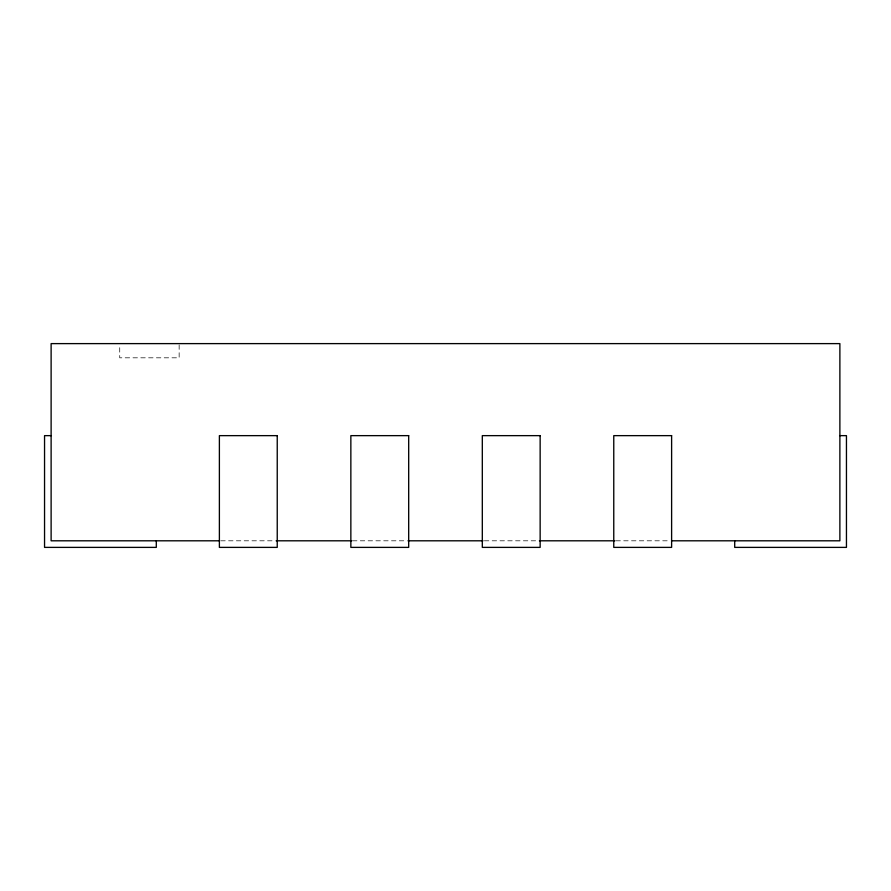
<?xml version="1.0" encoding="UTF-8"?>
<svg xmlns="http://www.w3.org/2000/svg" width="891" height="891" viewBox="0 0 891 891"><rect width="100%" height="100%" fill="white"/><g stroke="black" fill="none" stroke-linecap="round" stroke-linejoin="round"><path stroke-width="0.67" stroke-dasharray="4.46 3.34" d="M220.768 540.804L275.085 540.804M352.502 540.804L406.63 540.804M484.37 540.804L538.498 540.804M615.915 540.804L670.232 540.804M179.147 344.906L179.147 357.814L119.728 357.814L119.728 344.906"/><path stroke-width="1.34" d="M51.121 435.643L44.55 435.643L44.55 547.386L156.293 547.386L156.293 540.804M839.879 435.643L846.45 435.643L846.45 547.386L734.707 547.386L734.707 540.804M219.442 540.804L51.121 540.804L51.121 343.614L839.879 343.614L839.879 540.804L671.558 540.804M276.154 540.804L351.6 540.804M408.022 540.804L482.978 540.804M539.4 540.804L614.846 540.804M277.235 435.643L219.386 435.643L219.386 547.386L277.235 547.386L277.235 435.643M408.691 435.643L350.854 435.643L350.854 547.386L408.691 547.386L408.691 435.643M540.146 435.643L482.309 435.643L482.309 547.386L540.146 547.386L540.146 435.643M671.614 435.643L613.765 435.643L613.765 547.386L671.614 547.386L671.614 435.643"/></g></svg>
